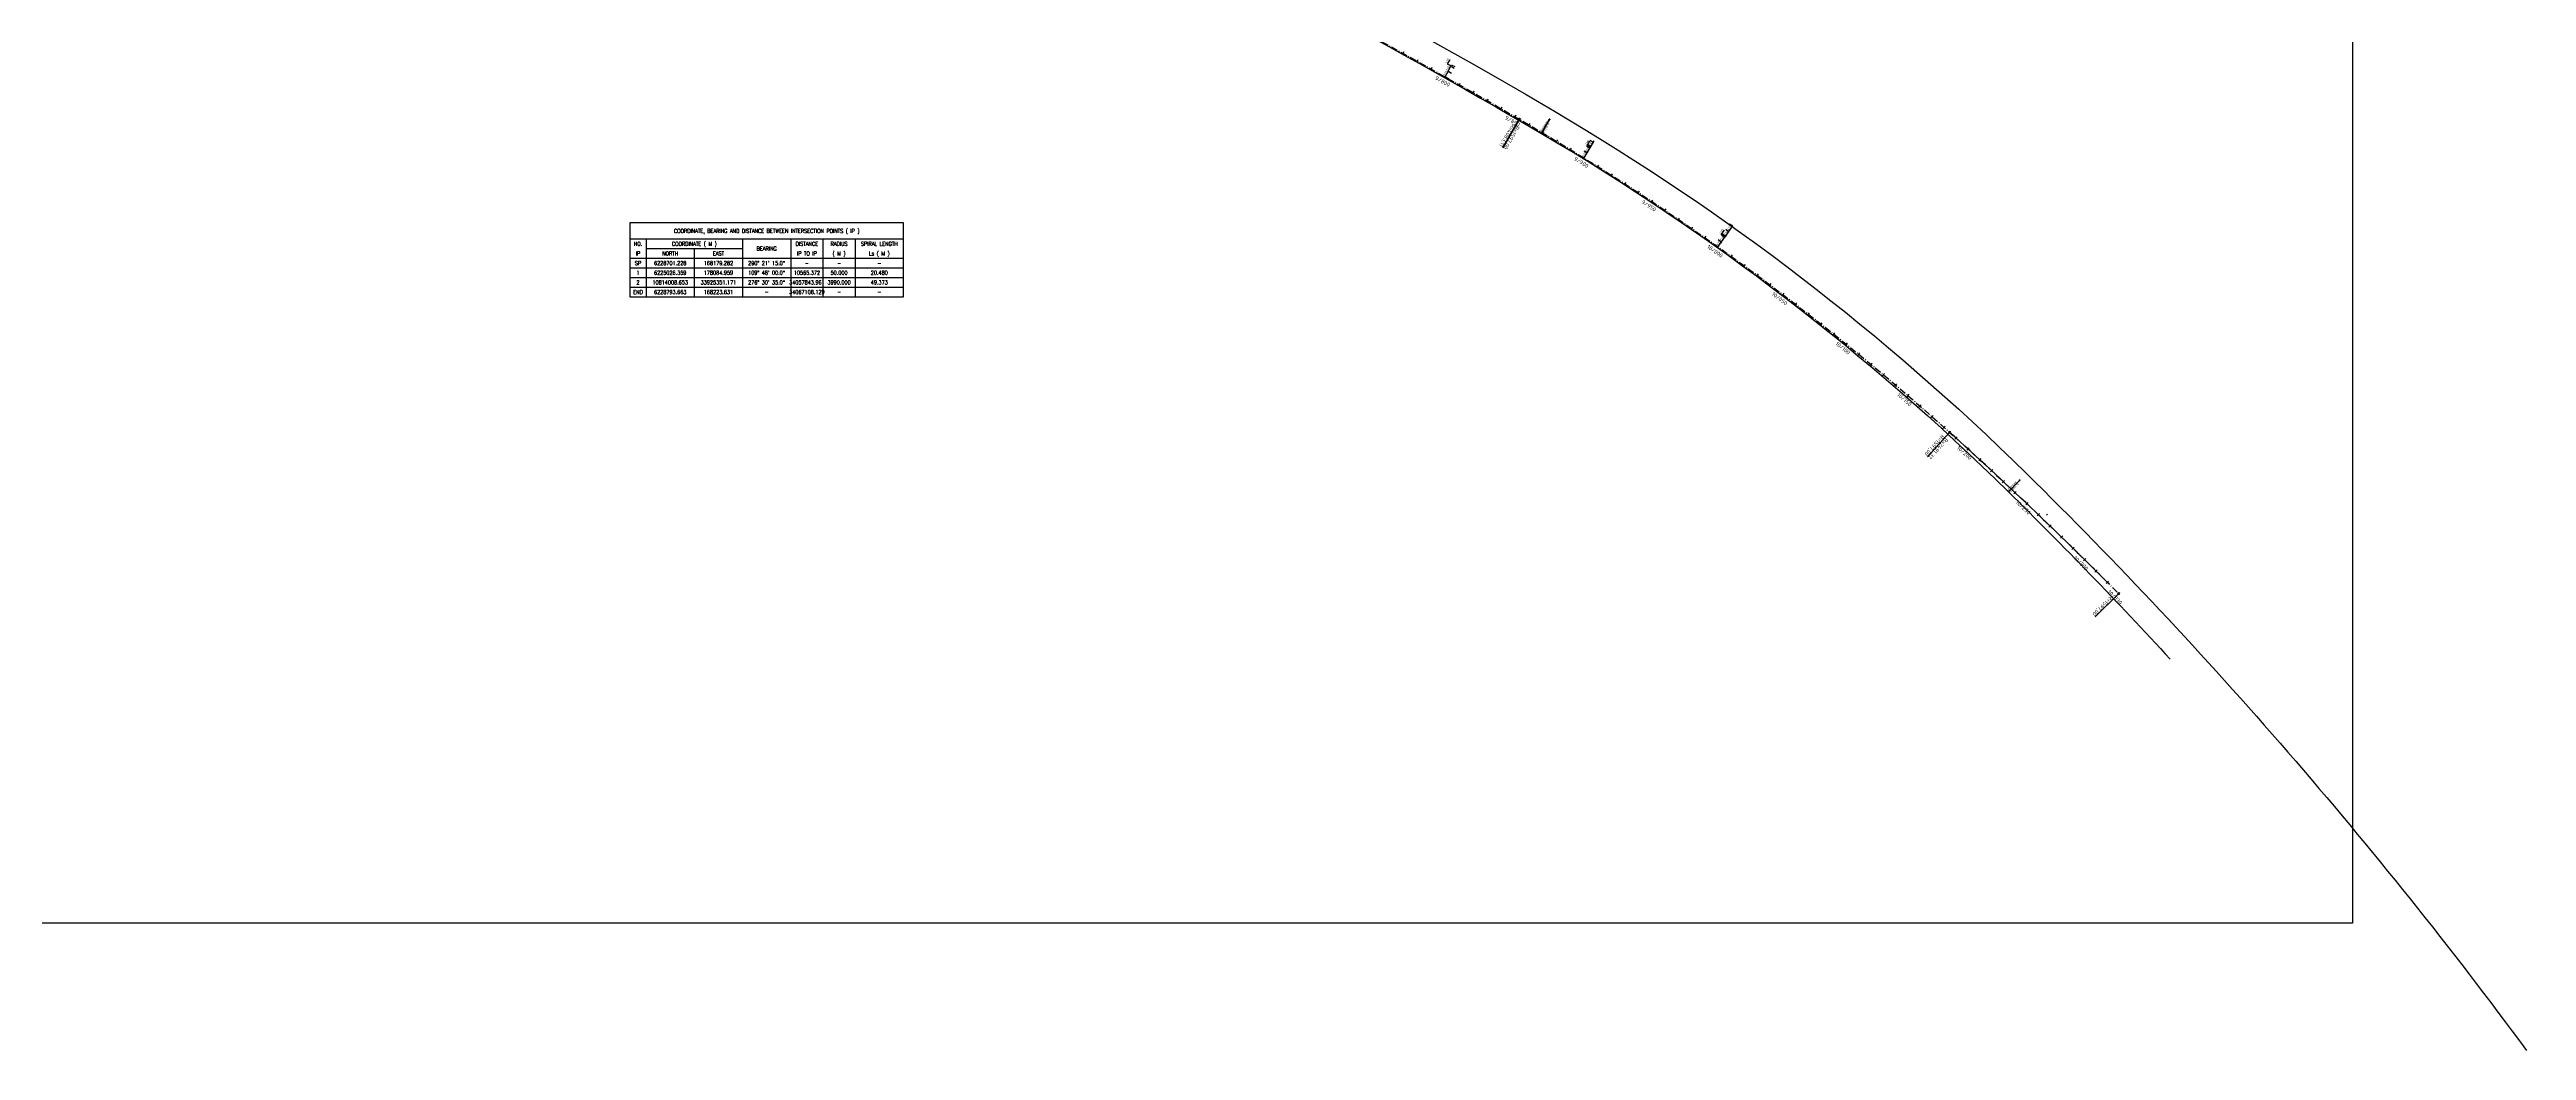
# Model space of a CAD drawing. Header units: metres. Extents: x 162815 to 178081, y 6220705 to 6240819.
# Drawn here: x 167926 to 169466, y 6227923 to 6228545 of the extents above; entities that cross this region are included whole.
import ezdxf
from ezdxf.enums import TextEntityAlignment as Align

# ---------------------------------------------------------------- set-up
doc = ezdxf.new("R2010")
doc.units = ezdxf.units.M
doc.linetypes.add('BH90-VAGMITT', pattern=[6.7, 4.2, -1, 0.5, -1])
doc.layers.get('Defpoints').update_dxf_attribs({"color": 5})
for name, color, linetype in [('00_tvångpunkter', 2, 'Continuous'), ('M-31-Centrumlinje', 4, 'BH90-VAGMITT'), ('M-32-Sektionering_markering', 3, 'Continuous'), ('M-32-Sektionering_text', 1, 'Continuous'), ('M-32-TP_text', 1, 'Continuous')]:
    doc.layers.add(name, color=color, linetype=linetype)
doc.layers.add('M-32-TP_markering', color=3, linetype='Continuous', lineweight=35)
doc.styles.add('Iso', font='iso.shx')
doc.styles.add('ISO35', font='iso3098.shx')
doc.styles.add('ISO50', font='iso3098.shx', dxfattribs={"height": 5})
doc.styles.add('ROM25', font='ROMANS', dxfattribs={"height": 2.5})
doc.dimstyles.new('BH90$0', dxfattribs={"dimtxt": 2.5, "dimasz": 2, "dimexe": 1, "dimexo": 5, "dimgap": 1, "dimtad": 1, "dimzin": 0, "dimdsep": 46, "dimtxsty": 'Iso', "dimblk1": 'ARCHTICK', "dimblk2": 'ARCHTICK', "dimsah": 1, "dimcen": 1.5, "dimadec": 0, "dimazin": 0, "dimtfac": 1, "dimtix": 1, "dimtmove": 0, "dimatfit": 3, "dimfxl": 1, "dimtolj": 1, "dimtzin": 0, "dimarcsym": 0})
picture_1 = doc.add_image_def('image1.png', size_in_pixel=(2309, 1928))

# ---------------------------------------------------------------- blocks, each defined once
blk = doc.blocks.new('_ARCHTICK')
at = {"color": 0, "linetype": 'ByBlock', "const_width": 0.15}
blk.add_lwpolyline([(-0.5, -0.5), (0.5, 0.5)], dxfattribs=at)
blk = doc.blocks.new('*D98')
at = {"layer": 'Defpoints', "color": 0, "lineweight": -2, "transparency": 16777216}
for p, q in [((168793.8, 6228528.5), (168795.6, 6228531.8)), ((168797.8, 6228530.6), (168796, 6228531.5)), ((168796, 6228527.3), (168794.2, 6228528.2))]:
    blk.add_line(p, q, dxfattribs=at)
at = {"layer": 'Defpoints', "color": 0, "transparency": 16777216}
for p in [(168795.6, 6228531.8), (168795.6, 6228531.8), (168793.8, 6228528.5)]:
    blk.add_point(p, dxfattribs=at)
at = {"layer": 'Defpoints', "color": 0, "lineweight": -2, "transparency": 16777216}
for p, rotation in [((168793.8, 6228528.5), 241.9185236257568), ((168795.6, 6228531.8), 61.91852362575677)]:
    blk.add_blockref('_ARCHTICK', p, dxfattribs=dict(at, rotation=rotation))
at = {"layer": 'Defpoints', "color": 0, "transparency": 16777216, "insert": (168793.7, 6228530.6), "char_height": 1.25, "attachment_point": 5, "rotation": 61.9185, "style": 'Iso'}
blk.add_mtext('\\A1;3.75', dxfattribs=at)
blk = doc.blocks.new('*D99')
at = {"layer": 'Defpoints', "color": 0, "lineweight": -2, "transparency": 16777216}
for p, q in [((168795.6, 6228531.8), (168797.2, 6228534.9)), ((168797.8, 6228530.6), (168796, 6228531.5)), ((168799.4, 6228533.7), (168797.7, 6228534.6))]:
    blk.add_line(p, q, dxfattribs=at)
at = {"layer": 'Defpoints', "color": 0, "transparency": 16777216}
for p in [(168795.6, 6228531.8), (168797.2, 6228534.9), (168797.2, 6228534.9)]:
    blk.add_point(p, dxfattribs=at)
at = {"layer": 'Defpoints', "color": 0, "lineweight": -2, "transparency": 16777216}
for p, rotation in [((168795.6, 6228531.8), 241.9185236257568), ((168797.2, 6228534.9), 61.91852362575678)]:
    blk.add_blockref('_ARCHTICK', p, dxfattribs=dict(at, rotation=rotation))
at = {"layer": 'Defpoints', "color": 0, "transparency": 16777216, "insert": (168795.4, 6228533.8), "char_height": 1.25, "attachment_point": 5, "rotation": 61.9185, "style": 'Iso'}
blk.add_mtext('\\A1;3.50', dxfattribs=at)
blk = doc.blocks.new('*D100')
at = {"layer": 'Defpoints', "color": 0, "lineweight": -2, "transparency": 16777216}
for p, q in [((168795.3, 6228536.3), (168796.9, 6228539.3)), ((168797.4, 6228535.3), (168795.3, 6228536.3)), ((168797.2, 6228534.9), (168797.7, 6228535.7)), ((168799.4, 6228533.7), (168797.7, 6228534.6)), ((168799.9, 6228534.6), (168798.1, 6228535.5))]:
    blk.add_line(p, q, dxfattribs=at)
at = {"layer": 'Defpoints', "color": 0, "transparency": 16777216}
for p in [(168797.2, 6228534.9), (168797.7, 6228535.7), (168797.7, 6228535.7)]:
    blk.add_point(p, dxfattribs=at)
at = {"layer": 'Defpoints', "color": 0, "lineweight": -2, "transparency": 16777216}
for p, rotation in [((168797.2, 6228534.9), 241.9185236257568), ((168797.7, 6228535.7), 61.91852362575678)]:
    blk.add_blockref('_ARCHTICK', p, dxfattribs=dict(at, rotation=rotation))
at = {"layer": 'Defpoints', "color": 0, "transparency": 16777216, "insert": (168795.1, 6228538.4), "char_height": 1.25, "attachment_point": 5, "rotation": 61.9185, "style": 'Iso'}
blk.add_mtext('\\A1;1.00', dxfattribs=at)
blk = doc.blocks.new('*D101')
at = {"layer": 'Defpoints', "color": 0, "lineweight": -2, "transparency": 16777216}
for p, q in [((168878, 6228479.3), (168879.7, 6228478.2)), ((168879.9, 6228482.5), (168881.6, 6228481.5)), ((168880.1, 6228478), (168882, 6228481.2))]:
    blk.add_line(p, q, dxfattribs=at)
at = {"layer": 'Defpoints', "color": 0, "transparency": 16777216}
for p in [(168880.1, 6228478), (168882, 6228481.2), (168882, 6228481.2)]:
    blk.add_point(p, dxfattribs=at)
at = {"layer": 'Defpoints', "color": 0, "lineweight": -2, "transparency": 16777216}
for p, rotation in [((168880.1, 6228478), 239.3123970708972), ((168882, 6228481.2), 59.3123970708972)]:
    blk.add_blockref('_ARCHTICK', p, dxfattribs=dict(at, rotation=rotation))
at = {"layer": 'Defpoints', "color": 0, "transparency": 16777216, "insert": (168880.1, 6228480.2), "char_height": 1.25, "attachment_point": 5, "rotation": 59.3124, "style": 'Iso'}
blk.add_mtext('\\A1;3.75', dxfattribs=at)
blk = doc.blocks.new('*D102')
at = {"layer": 'Defpoints', "color": 0, "lineweight": -2, "transparency": 16777216}
for p, q in [((168881.7, 6228485.5), (168883.4, 6228484.5)), ((168882, 6228481.2), (168883.8, 6228484.2)), ((168879.9, 6228482.5), (168881.6, 6228481.5))]:
    blk.add_line(p, q, dxfattribs=at)
at = {"layer": 'Defpoints', "color": 0, "transparency": 16777216}
for p in [(168883.8, 6228484.2), (168883.8, 6228484.2), (168882, 6228481.2)]:
    blk.add_point(p, dxfattribs=at)
at = {"layer": 'Defpoints', "color": 0, "lineweight": -2, "transparency": 16777216}
for p, rotation in [((168883.8, 6228484.2), 59.31239707089718), ((168882, 6228481.2), 239.3123970708972)]:
    blk.add_blockref('_ARCHTICK', p, dxfattribs=dict(at, rotation=rotation))
at = {"layer": 'Defpoints', "color": 0, "transparency": 16777216, "insert": (168882, 6228483.3), "char_height": 1.25, "attachment_point": 5, "rotation": 59.3124, "style": 'Iso'}
blk.add_mtext('\\A1;3.50', dxfattribs=at)
blk = doc.blocks.new('*D103')
at = {"layer": 'Defpoints', "color": 0, "lineweight": -2, "transparency": 16777216}
for p, q in [((168881.7, 6228485.5), (168883.4, 6228484.5)), ((168882.1, 6228485.7), (168883.8, 6228488.6)), ((168884.1, 6228484.6), (168882.1, 6228485.7)), ((168882.2, 6228486.4), (168883.9, 6228485.3)), ((168883.8, 6228484.2), (168884.3, 6228485.1))]:
    blk.add_line(p, q, dxfattribs=at)
at = {"layer": 'Defpoints', "color": 0, "transparency": 16777216}
for p in [(168883.8, 6228484.2), (168884.3, 6228485.1), (168884.3, 6228485.1)]:
    blk.add_point(p, dxfattribs=at)
at = {"layer": 'Defpoints', "color": 0, "lineweight": -2, "transparency": 16777216}
for p, rotation in [((168883.8, 6228484.2), 239.3123970708972), ((168884.3, 6228485.1), 59.31239707089718)]:
    blk.add_blockref('_ARCHTICK', p, dxfattribs=dict(at, rotation=rotation))
at = {"layer": 'Defpoints', "color": 0, "transparency": 16777216, "insert": (168882, 6228487.7), "char_height": 1.25, "attachment_point": 5, "rotation": 59.3124, "style": 'Iso'}
blk.add_mtext('\\A1;1.00', dxfattribs=at)
blk = doc.blocks.new('*D104')
at = {"layer": 'Defpoints', "color": 0, "lineweight": -2, "transparency": 16777216}
for p, q in [((168882.2, 6228486.4), (168883.9, 6228485.3)), ((168883.8, 6228489), (168885.5, 6228488)), ((168884.3, 6228485.1), (168883.8, 6228484.2)), ((168884.3, 6228485.1), (168885.9, 6228487.7)), ((168885.9, 6228487.7), (168886.4, 6228488.6))]:
    blk.add_line(p, q, dxfattribs=at)
at = {"layer": 'Defpoints', "color": 0, "transparency": 16777216}
for p in [(168884.3, 6228485.1), (168885.9, 6228487.7), (168885.9, 6228487.7)]:
    blk.add_point(p, dxfattribs=at)
at = {"layer": 'Defpoints', "color": 0, "lineweight": -2, "transparency": 16777216}
for p, rotation in [((168884.3, 6228485.1), 59.3123970708972), ((168885.9, 6228487.7), 239.3123970708972)]:
    blk.add_blockref('_ARCHTICK', p, dxfattribs=dict(at, rotation=rotation))
at = {"layer": 'Defpoints', "color": 0, "transparency": 16777216, "insert": (168884.1, 6228487), "char_height": 1.25, "attachment_point": 5, "rotation": 59.3124, "style": 'Iso'}
blk.add_mtext('\\A1;3.09', dxfattribs=at)
blk = doc.blocks.new('*D105')
at = {"layer": 'Defpoints', "color": 0, "lineweight": -2, "transparency": 16777216}
for p, q in [((168961.4, 6228424.1), (168963, 6228422.9)), ((168963.4, 6228422.7), (168965.6, 6228425.7)), ((168963.5, 6228427.2), (168965.2, 6228426))]:
    blk.add_line(p, q, dxfattribs=at)
at = {"layer": 'Defpoints', "color": 0, "transparency": 16777216}
for p in [(168963.4, 6228422.7), (168965.6, 6228425.7), (168965.6, 6228425.7)]:
    blk.add_point(p, dxfattribs=at)
at = {"layer": 'Defpoints', "color": 0, "lineweight": -2, "transparency": 16777216}
for p, rotation in [((168963.4, 6228422.7), 234.6076597938311), ((168965.6, 6228425.7), 54.60765979383107)]:
    blk.add_blockref('_ARCHTICK', p, dxfattribs=dict(at, rotation=rotation))
at = {"layer": 'Defpoints', "color": 0, "transparency": 16777216, "insert": (168963.6, 6228424.8), "char_height": 1.25, "attachment_point": 5, "rotation": 54.6077, "style": 'Iso'}
blk.add_mtext('\\A1;3.75', dxfattribs=at)
blk = doc.blocks.new('*D106')
at = {"layer": 'Defpoints', "color": 0, "lineweight": -2, "transparency": 16777216}
for p, q in [((168963.5, 6228427.2), (168965.2, 6228426)), ((168965.6, 6228425.7), (168965, 6228424.9)), ((168965.6, 6228430), (168967.2, 6228428.9)), ((168965.6, 6228425.7), (168967.6, 6228428.6)), ((168967.6, 6228428.6), (168968.2, 6228429.4))]:
    blk.add_line(p, q, dxfattribs=at)
at = {"layer": 'Defpoints', "color": 0, "transparency": 16777216}
for p in [(168965.6, 6228425.7), (168967.6, 6228428.6), (168967.6, 6228428.6)]:
    blk.add_point(p, dxfattribs=at)
at = {"layer": 'Defpoints', "color": 0, "lineweight": -2, "transparency": 16777216}
for p, rotation in [((168965.6, 6228425.7), 54.60765979383104), ((168967.6, 6228428.6), 234.6076597938311)]:
    blk.add_blockref('_ARCHTICK', p, dxfattribs=dict(at, rotation=rotation))
at = {"layer": 'Defpoints', "color": 0, "transparency": 16777216, "insert": (168965.7, 6228427.8), "char_height": 1.25, "attachment_point": 5, "rotation": 54.6077, "style": 'Iso'}
blk.add_mtext('\\A1;3.50', dxfattribs=at)
blk = doc.blocks.new('*D107')
at = {"layer": 'Defpoints', "color": 0, "lineweight": -2, "transparency": 16777216}
for p, q in [((168965.4, 6228430.3), (168967.4, 6228433)), ((168967.9, 6228429), (168965.4, 6228430.3)), ((168965.6, 6228430), (168967.2, 6228428.9)), ((168966.1, 6228430.8), (168967.8, 6228429.7)), ((168967.6, 6228428.6), (168968.2, 6228429.4))]:
    blk.add_line(p, q, dxfattribs=at)
at = {"layer": 'Defpoints', "color": 0, "transparency": 16777216}
for p in [(168967.6, 6228428.6), (168968.2, 6228429.4), (168968.2, 6228429.4)]:
    blk.add_point(p, dxfattribs=at)
at = {"layer": 'Defpoints', "color": 0, "lineweight": -2, "transparency": 16777216}
for p, rotation in [((168967.6, 6228428.6), 234.6076597938311), ((168968.2, 6228429.4), 54.60765979383108)]:
    blk.add_blockref('_ARCHTICK', p, dxfattribs=dict(at, rotation=rotation))
at = {"layer": 'Defpoints', "color": 0, "transparency": 16777216, "insert": (168965.5, 6228432.3), "char_height": 1.25, "attachment_point": 5, "rotation": 54.6077, "style": 'Iso'}
blk.add_mtext('\\A1;1.00', dxfattribs=at)
blk = doc.blocks.new('*D108')
at = {"layer": 'Defpoints', "color": 0, "lineweight": -2, "transparency": 16777216}
for p, q in [((168966.1, 6228430.8), (168967.8, 6228429.7)), ((168968.2, 6228429.4), (168967.6, 6228428.6)), ((168968.2, 6228433.7), (168969.8, 6228432.5)), ((168968.2, 6228429.4), (168970.2, 6228432.2)), ((168970.2, 6228432.2), (168970.8, 6228433))]:
    blk.add_line(p, q, dxfattribs=at)
at = {"layer": 'Defpoints', "color": 0, "transparency": 16777216}
for p in [(168968.2, 6228429.4), (168970.2, 6228432.2), (168970.2, 6228432.2)]:
    blk.add_point(p, dxfattribs=at)
at = {"layer": 'Defpoints', "color": 0, "lineweight": -2, "transparency": 16777216}
for p, rotation in [((168968.2, 6228429.4), 54.60765979383104), ((168970.2, 6228432.2), 234.6076597938311)]:
    blk.add_blockref('_ARCHTICK', p, dxfattribs=dict(at, rotation=rotation))
at = {"layer": 'Defpoints', "color": 0, "transparency": 16777216, "insert": (168968.3, 6228431.5), "char_height": 1.25, "attachment_point": 5, "rotation": 54.6077, "style": 'Iso'}
blk.add_mtext('\\A1;3.50', dxfattribs=at)
blk = doc.blocks.new('*D109')
at = {"layer": 'Defpoints', "color": 0, "lineweight": -2, "transparency": 16777216}
for p, q in [((168970.6, 6228437.1), (168972.3, 6228436)), ((168968.2, 6228433.7), (168969.8, 6228432.5)), ((168970.2, 6228432.2), (168972.7, 6228435.7))]:
    blk.add_line(p, q, dxfattribs=at)
at = {"layer": 'Defpoints', "color": 0, "transparency": 16777216}
for p in [(168970.2, 6228432.2), (168972.7, 6228435.7), (168972.7, 6228435.7)]:
    blk.add_point(p, dxfattribs=at)
at = {"layer": 'Defpoints', "color": 0, "lineweight": -2, "transparency": 16777216}
for p, rotation in [((168970.2, 6228432.2), 234.6076597938311), ((168972.7, 6228435.7), 54.60765979383108)]:
    blk.add_blockref('_ARCHTICK', p, dxfattribs=dict(at, rotation=rotation))
at = {"layer": 'Defpoints', "color": 0, "transparency": 16777216, "insert": (168970.5, 6228434.6), "char_height": 1.25, "attachment_point": 5, "rotation": 54.6077, "style": 'Iso'}
blk.add_mtext('\\A1;4.25', dxfattribs=at)

msp = doc.modelspace()

# ---------------------------------------------------------------- linework, layer by layer
at = {"layer": 'Defpoints'}
msp.add_line((168880.115, 6228477.98), (168885.905, 6228487.735), dxfattribs=at)
at = {"layer": 'Defpoints', "color": 7, "linetype": 'Continuous'}
for p, q in [((168286.975, 6228427.564), (168456.975, 6228427.564)), ((168296.975, 6228427.564), (168296.975, 6228391.564)), ((168296.975, 6228421.564), (168356.975, 6228421.564)), ((168326.975, 6228421.564), (168326.975, 6228391.564)), ((168356.975, 6228427.564), (168356.975, 6228391.564)), ((168386.975, 6228427.564), (168386.975, 6228391.564)), ((168406.975, 6228427.564), (168406.975, 6228391.564)), ((168426.975, 6228427.564), (168426.975, 6228391.564)), ((168286.975, 6228415.564), (168456.975, 6228415.564)), ((168286.975, 6228409.564), (168456.975, 6228409.564)), ((168286.975, 6228403.564), (168456.975, 6228403.564)), ((168286.975, 6228397.564), (168456.975, 6228397.564))]:
    msp.add_line(p, q, dxfattribs=at)
msp.add_lwpolyline([(168286.975, 6228391.564), (168456.975, 6228391.564), (168456.975, 6228437.564), (168286.975, 6228437.564), (168286.975, 6228391.564)], dxfattribs=at)
at = {"layer": 'Defpoints'}
msp.add_arc((167439.846, 6226456.335), 2491.32, 44.823365, 47.983221, dxfattribs=at)
at = {"layer": 'M-31-Centrumlinje', "color": 9, "linetype": 'ByBlock', "flags": 128}
msp.add_lwpolyline([(167651.792, 6228975.184, -0.08149777), (168861.698, 6228507.076, -0.06165825), (169155.153, 6228281.686, -0.0395626), (169466.039, 6227922.612, -0.0395626)], format="xyb", dxfattribs=at)
at = {"layer": 'M-31-Centrumlinje', "flags": 128}
msp.add_lwpolyline([(168218.883, 6228795.626, -0.04213232), (168839.914, 6228502.1, -0.05194487), (169107.406, 6228307.258, -0.01458744), (169212.501, 6228206.869)], format="xyb", dxfattribs=at)
msp.add_lwpolyline([(168218.883, 6228795.626, -0.04213232), (168839.914, 6228502.1, -0.05194487), (169107.406, 6228307.258, -0.01458744), (169212.501, 6228206.869)], format="xyb", dxfattribs=at)
at = {"layer": 'M-31-Centrumlinje', "color": 3, "linetype": 'Continuous'}
msp.add_lwpolyline([(168224.247, 6228792.908, -0.04375667), (168853.584, 6228493.285, -0.06165825), (169143.922, 6228270.29, -0.01211057), (169244.577, 6228166.166, -0.0395626)], format="xyb", dxfattribs=at)
at = {"layer": 'M-32-Sektionering_markering'}
for p, q in [((168768.087, 6228543.953), (168767.119, 6228542.203)), ((168768.087, 6228543.953), (168767.119, 6228542.203)), ((168776.833, 6228539.099), (168775.861, 6228537.352)), ((168776.833, 6228539.099), (168775.861, 6228537.352)), ((168785.567, 6228534.225), (168784.59, 6228532.479)), ((168785.567, 6228534.225), (168784.59, 6228532.479)), ((168794.29, 6228529.329), (168793.308, 6228527.586)), ((168794.29, 6228529.329), (168793.308, 6228527.586)), ((168803, 6228524.411), (168802.014, 6228522.671)), ((168803, 6228524.411), (168802.014, 6228522.671)), ((168811.698, 6228519.472), (168810.708, 6228517.734)), ((168811.698, 6228519.472), (168810.708, 6228517.734)), ((168820.384, 6228514.512), (168819.39, 6228512.777)), ((168820.384, 6228514.512), (168819.39, 6228512.777)), ((168829.058, 6228509.531), (168828.06, 6228507.798)), ((168829.058, 6228509.531), (168828.06, 6228507.798)), ((168837.719, 6228504.528), (168836.717, 6228502.798)), ((168837.719, 6228504.528), (168836.717, 6228502.798)), ((168846.366, 6228499.496), (168845.355, 6228497.77)), ((168846.366, 6228499.496), (168845.355, 6228497.77)), ((168854.984, 6228494.41), (168853.962, 6228492.69)), ((168854.984, 6228494.41), (168853.962, 6228492.69)), ((168863.569, 6228489.27), (168862.536, 6228487.557)), ((168863.569, 6228489.27), (168862.536, 6228487.557)), ((168872.122, 6228484.076), (168871.079, 6228482.37)), ((168872.122, 6228484.076), (168871.079, 6228482.37)), ((168880.642, 6228478.83), (168879.588, 6228477.13)), ((168880.642, 6228478.83), (168879.588, 6228477.13)), ((168889.13, 6228473.529), (168888.065, 6228471.836)), ((168889.13, 6228473.529), (168888.065, 6228471.836)), ((168897.583, 6228468.176), (168896.508, 6228466.49)), ((168897.583, 6228468.176), (168896.508, 6228466.49)), ((168906.004, 6228462.77), (168904.918, 6228461.091)), ((168906.004, 6228462.77), (168904.918, 6228461.091)), ((168914.39, 6228457.312), (168913.294, 6228455.639)), ((168914.39, 6228457.312), (168913.294, 6228455.639)), ((168922.742, 6228451.801), (168921.635, 6228450.135)), ((168922.742, 6228451.801), (168921.635, 6228450.135)), ((168931.059, 6228446.237), (168929.942, 6228444.578)), ((168931.059, 6228446.237), (168929.942, 6228444.578)), ((168939.341, 6228440.622), (168938.214, 6228438.97)), ((168939.341, 6228440.622), (168938.214, 6228438.97)), ((168947.588, 6228434.955), (168946.45, 6228433.31)), ((168947.588, 6228434.955), (168946.45, 6228433.31)), ((168955.799, 6228429.237), (168954.651, 6228427.599)), ((168955.799, 6228429.237), (168954.651, 6228427.599)), ((168963.974, 6228423.467), (168962.816, 6228421.837)), ((168963.974, 6228423.467), (168962.816, 6228421.837)), ((168972.113, 6228417.646), (168970.945, 6228416.023)), ((168972.113, 6228417.646), (168970.945, 6228416.023)), ((168980.216, 6228411.774), (168979.037, 6228410.159)), ((168980.216, 6228411.774), (168979.037, 6228410.159)), ((168988.281, 6228405.852), (168987.092, 6228404.244)), ((168988.281, 6228405.852), (168987.092, 6228404.244)), ((168996.309, 6228399.879), (168995.111, 6228398.279)), ((168996.309, 6228399.879), (168995.111, 6228398.279)), ((169004.3, 6228393.857), (169003.091, 6228392.263)), ((169004.3, 6228393.857), (169003.091, 6228392.263)), ((169012.253, 6228387.784), (169011.034, 6228386.198)), ((169012.253, 6228387.784), (169011.034, 6228386.198)), ((169020.167, 6228381.661), (169018.939, 6228380.083)), ((169020.167, 6228381.661), (169018.939, 6228380.083)), ((169028.043, 6228375.489), (169026.805, 6228373.919)), ((169028.043, 6228375.489), (169026.805, 6228373.919)), ((169035.881, 6228369.268), (169034.632, 6228367.706)), ((169035.881, 6228369.268), (169034.632, 6228367.706)), ((169043.679, 6228362.998), (169042.421, 6228361.444)), ((169043.679, 6228362.998), (169042.421, 6228361.444)), ((169051.438, 6228356.68), (169050.17, 6228355.133)), ((169051.438, 6228356.68), (169050.17, 6228355.133)), ((169059.157, 6228350.312), (169057.879, 6228348.773)), ((169059.157, 6228350.312), (169057.879, 6228348.773)), ((169066.836, 6228343.897), (169065.549, 6228342.366)), ((169066.836, 6228343.897), (169065.549, 6228342.366)), ((169074.474, 6228337.434), (169073.178, 6228335.911)), ((169074.474, 6228337.434), (169073.178, 6228335.911)), ((169082.072, 6228330.922), (169080.766, 6228329.408)), ((169082.072, 6228330.922), (169080.766, 6228329.408)), ((169089.63, 6228324.364), (169088.314, 6228322.858)), ((169089.63, 6228324.364), (169088.314, 6228322.858)), ((169097.146, 6228317.758), (169095.821, 6228316.26)), ((169097.146, 6228317.758), (169095.821, 6228316.26)), ((169104.62, 6228311.106), (169103.286, 6228309.616)), ((169104.62, 6228311.106), (169103.286, 6228309.616)), ((169112.054, 6228304.409), (169110.712, 6228302.926)), ((169112.054, 6228304.409), (169110.712, 6228302.926)), ((169119.458, 6228297.682), (169118.111, 6228296.205)), ((169119.458, 6228297.682), (169118.111, 6228296.205)), ((169126.836, 6228290.926), (169125.482, 6228289.454)), ((169126.836, 6228290.926), (169125.482, 6228289.454)), ((169134.186, 6228284.14), (169132.827, 6228282.673)), ((169134.186, 6228284.14), (169132.827, 6228282.673)), ((169141.509, 6228277.324), (169140.144, 6228275.863)), ((169141.509, 6228277.324), (169140.144, 6228275.863)), ((169148.805, 6228270.479), (169147.434, 6228269.023)), ((169148.805, 6228270.479), (169147.434, 6228269.023)), ((169156.073, 6228263.605), (169154.696, 6228262.154)), ((169156.073, 6228263.605), (169154.696, 6228262.154)), ((169163.313, 6228256.701), (169161.93, 6228255.256)), ((169163.313, 6228256.701), (169161.93, 6228255.256)), ((169168.36, 6228256.366), (169167.667, 6228255.644)), ((169170.526, 6228249.769), (169169.137, 6228248.33)), ((169170.526, 6228249.769), (169169.137, 6228248.33)), ((169177.711, 6228242.808), (169176.316, 6228241.374)), ((169177.711, 6228242.808), (169176.316, 6228241.374)), ((169184.868, 6228235.818), (169183.467, 6228234.39)), ((169184.868, 6228235.818), (169183.467, 6228234.39)), ((169191.996, 6228228.799), (169190.59, 6228227.376)), ((169191.996, 6228228.799), (169190.59, 6228227.376)), ((169199.097, 6228221.752), (169197.685, 6228220.335)), ((169199.097, 6228221.752), (169197.685, 6228220.335)), ((169206.169, 6228214.676), (169204.751, 6228213.265)), ((169206.169, 6228214.676), (169204.751, 6228213.265)), ((169213.212, 6228207.572), (169211.789, 6228206.166)), ((169213.212, 6228207.572), (169211.789, 6228206.166))]:
    msp.add_line(p, q, dxfattribs=at)
at = {"layer": 'M-32-Sektionering_text'}
for p, q in [((168794.29, 6228529.329), (168793.308, 6228527.586)), ((168794.29, 6228529.329), (168793.308, 6228527.586)), ((168837.719, 6228504.528), (168836.717, 6228502.798)), ((168837.719, 6228504.528), (168836.717, 6228502.798)), ((168880.642, 6228478.83), (168879.588, 6228477.13)), ((168880.642, 6228478.83), (168879.588, 6228477.13)), ((168922.742, 6228451.801), (168921.635, 6228450.135)), ((168922.742, 6228451.801), (168921.635, 6228450.135)), ((168963.974, 6228423.467), (168962.816, 6228421.837)), ((168963.974, 6228423.467), (168962.816, 6228421.837)), ((169004.3, 6228393.857), (169003.091, 6228392.263)), ((169004.3, 6228393.857), (169003.091, 6228392.263)), ((169043.679, 6228362.998), (169042.421, 6228361.444)), ((169043.679, 6228362.998), (169042.421, 6228361.444)), ((169082.072, 6228330.922), (169080.766, 6228329.408)), ((169082.072, 6228330.922), (169080.766, 6228329.408)), ((169119.458, 6228297.682), (169118.111, 6228296.205)), ((169119.458, 6228297.682), (169118.111, 6228296.205)), ((169156.073, 6228263.605), (169154.696, 6228262.154)), ((169156.073, 6228263.605), (169154.696, 6228262.154)), ((169191.996, 6228228.799), (169190.59, 6228227.376)), ((169191.996, 6228228.799), (169190.59, 6228227.376)), ((169213.212, 6228207.572), (169211.789, 6228206.166)), ((169213.212, 6228207.572), (169211.789, 6228206.166))]:
    msp.add_line(p, q, dxfattribs=at)
at = {"layer": 'M-32-TP_markering'}
for p, q in [((168839.663, 6228501.668), (168829.626, 6228484.369)), ((168839.663, 6228501.668), (168829.626, 6228484.369)), ((168858.528, 6228501.689), (168853.458, 6228493.07)), ((169107.072, 6228306.887), (169093.685, 6228292.028)), ((169107.072, 6228306.887), (169093.685, 6228292.028)), ((169150.766, 6228277.234), (169143.747, 6228270.112)), ((169212.145, 6228206.518), (169197.914, 6228192.465)), ((169212.145, 6228206.518), (169197.914, 6228192.465))]:
    msp.add_line(p, q, dxfattribs=at)
for centre, radius in [((168839.914, 6228502.1), 0.5), ((168839.914, 6228502.1), 0.5), ((168858.655, 6228501.904), 0.25), ((169107.406, 6228307.258), 0.5), ((169107.406, 6228307.258), 0.5), ((169150.941, 6228277.412), 0.25), ((169212.501, 6228206.869), 0.5), ((169212.501, 6228206.869), 0.5)]:
    msp.add_circle(centre, radius, dxfattribs=at)

# ---------------------------------------------------------------- texts
at = {"layer": 'Defpoints', "color": 2, "linetype": 'Continuous', "style": 'ROM25', "width": 0.85}
for s, p in [('NO.', (168291.975, 6228424.564)), ('COORDINATE ( M )', (168326.975, 6228424.564)), ('COORDINATE, BEARING AND DISTANCE BETWEEN INTERSECTION POINTS ( IP )', (168371.975, 6228432.564)), ('BEARING', (168371.975, 6228421.564)), ('DISTANCE', (168396.975, 6228424.564)), ('RADIUS', (168416.975, 6228424.564)), ('SPIRAL LENGTH', (168441.975, 6228424.564)), ('SP', (168291.975, 6228412.564)), ('IP', (168291.975, 6228418.564)), ('1', (168291.975, 6228406.564)), ('6228701.228', (168311.975, 6228412.564)), ('6225026.359', (168311.975, 6228406.564)), ('NORTH', (168311.975, 6228418.564)), ('168179.282', (168341.975, 6228412.564)), ('178084.959', (168341.975, 6228406.564)), ('EAST', (168341.975, 6228418.564)), ('290%%d 21\' 15.0"', (168371.975, 6228412.564)), ('109%%d 48\' 00.0"', (168371.975, 6228406.564)), ('10565.372', (168396.975, 6228406.564)), ('IP TO IP', (168396.975, 6228418.564)), ('-', (168396.975, 6228412.564)), ('50.000', (168416.975, 6228406.564)), ('( M )', (168416.975, 6228418.564)), ('-', (168416.975, 6228412.564)), ('Ls ( M )', (168441.975, 6228418.564)), ('20.480', (168441.975, 6228406.564)), ('-', (168441.975, 6228412.564)), ('END', (168291.975, 6228394.564)), ('2', (168291.975, 6228400.564)), ('10814008.653', (168311.975, 6228400.564)), ('6228793.663', (168311.975, 6228394.564)), ('33925351.171', (168341.975, 6228400.564)), ('168223.631', (168341.975, 6228394.564)), ('276%%d 30\' 35.0"', (168371.975, 6228400.564)), ('-', (168371.975, 6228394.564)), ('34057843.961', (168396.975, 6228400.564)), ('34067108.129', (168396.975, 6228394.564)), ('3990.000', (168416.975, 6228400.564)), ('-', (168416.975, 6228394.564)), ('49.373', (168441.975, 6228400.564)), ('-', (168441.975, 6228394.564))]:
    msp.add_text(s, height=2.5, dxfattribs=at).set_placement(p, align=Align.MIDDLE_CENTER)
at = {"layer": 'M-32-Sektionering_text', "style": 'ISO50'}
for s, rotation, p in [('9/800', 330.62277, (168792.818, 6228526.714)), ('9/800', 330.622769, (168792.818, 6228526.714)), ('9/850', 329.92115, (168836.216, 6228501.932)), ('9/850', 329.92115, (168836.216, 6228501.932)), ('9/900', 328.195373, (168879.061, 6228476.28)), ('9/900', 328.195373, (168879.061, 6228476.28)), ('9/950', 326.401516, (168921.082, 6228449.302)), ('9/950', 326.401516, (168921.082, 6228449.302)), ('10/000', 324.60766, (168962.237, 6228421.021)), ('10/000', 324.60766, (168962.237, 6228421.021)), ('10/050', 322.813803, (169002.487, 6228391.467)), ('10/050', 322.813803, (169002.487, 6228391.467)), ('10/100', 321.019947, (169041.792, 6228360.666)), ('10/100', 321.019947, (169041.792, 6228360.666)), ('10/150', 319.22609, (169080.113, 6228328.651)), ('10/150', 319.22609, (169080.113, 6228328.651)), ('10/200', 317.630024, (169117.437, 6228295.466)), ('10/200', 317.630024, (169117.437, 6228295.466)), ('10/250', 316.480116, (169154.007, 6228261.429)), ('10/250', 316.480115, (169154.007, 6228261.429)), ('10/300', 315.330207, (169189.887, 6228226.665)), ('10/300', 315.330207, (169189.887, 6228226.665)), ('10/330', 314.640263, (169211.078, 6228205.464)), ('10/330', 314.640263, (169211.078, 6228205.464))]:
    msp.add_text(s, height=2.5, rotation=rotation, dxfattribs=at).set_placement(p, align=Align.TOP_CENTER)
at = {"layer": 'M-32-TP_text', "style": 'ISO35'}
for s, height, rotation, p in [('R=4000,00', 1.25, 239.530343, (168853.35, 6228493.133)), ('R=4083,11', 2.5, 239.877418, (168829.41, 6228484.494)), ('R=4083,11', 2.5, 239.877418, (168829.41, 6228484.494)), ('R=1597,00', 2.5, 227.983221, (169093.499, 6228292.195)), ('R=1597,00', 2.5, 227.98322, (169093.499, 6228292.195)), ('R=1500,00', 1.25, 225.417181, (169143.658, 6228270.2)), ('R=1597,00', 2.5, 224.640263, (169197.739, 6228192.643)), ('R=1597,00', 2.5, 224.640263, (169197.739, 6228192.643))]:
    msp.add_text(s, height=height, rotation=rotation, dxfattribs=at).set_placement(p, align=Align.TOP_RIGHT)
for s, height, rotation, p in [('R=1500,00', 1.25, 239.530343, (168853.565, 6228493.006)), ('R=1597,00', 2.5, 239.877418, (168829.843, 6228484.243)), ('R=1597,00', 2.5, 239.877418, (168829.843, 6228484.243)), ('R=2491,32', 2.5, 227.983221, (169093.87, 6228291.861)), ('R=2491,32', 2.5, 227.98322, (169093.87, 6228291.861)), ('R=3000,00', 1.25, 225.417181, (169143.836, 6228270.024))]:
    msp.add_text(s, height=height, rotation=rotation, dxfattribs=at).set_placement(p, align=Align.RIGHT)

# ---------------------------------------------------------------- dimensions: what is measured, and where the dimension line sits
at = {"layer": 'Defpoints'}
for p1, p2, picture, middle in [((168793.799, 6228528.457), (168795.565, 6228531.766), '*D98', (168793.689, 6228530.641)), ((168880.115, 6228477.98), (168882.029, 6228481.205), '*D101', (168880.105, 6228480.167)), ((168963.395, 6228422.652), (168965.567, 6228425.709), '*D105', (168963.564, 6228424.832))]:
    dim = msp.add_aligned_dim(p1=p1, p2=p2, distance=0, dimstyle='BH90$0', override={"dimscale": 0.5}, dxfattribs=at)
    dim.commit()
    dim.dimension.update_dxf_attribs({"geometry": picture, "text_midpoint": middle})
for base, p1, p2, angle, picture, middle in [((168797.683, 6228535.738), (168797.213, 6228534.855), (168797.683, 6228535.738), 241.918524, '*D100', (168795.519, 6228536.778)), ((168884.327, 6228485.076), (168883.816, 6228484.216), (168884.327, 6228485.076), 239.312397, '*D103', (168882.364, 6228486.117)), ((168968.173, 6228429.377), (168967.594, 6228428.562), (168968.173, 6228429.377), 234.60766, '*D107', (168965.687, 6228430.676))]:
    dim = msp.add_linear_dim(base=base, p1=p1, p2=p2, angle=angle, dimstyle='BH90$0', override={"dimscale": 0.5, "dimtmove": 1}, dxfattribs=at)
    dim.commit()
    dim.dimension.update_dxf_attribs({"geometry": picture, "text_midpoint": middle, "dimtype": 160})
for base, p1, p2, angle, picture, middle in [((168797.213, 6228534.855), (168795.565, 6228531.766), (168797.213, 6228534.855), 241.918524, '*D99', (168795.396, 6228533.84)), ((168883.816, 6228484.216), (168882.029, 6228481.205), (168883.816, 6228484.216), 239.312397, '*D102', (168881.955, 6228483.285)), ((168885.905, 6228487.735), (168884.327, 6228485.076), (168885.905, 6228487.735), 239.312397, '*D104', (168884.148, 6228486.98)), ((168972.662, 6228435.695), (168970.201, 6228432.23), (168972.662, 6228435.695), 234.60766, '*D109', (168970.514, 6228434.614)), ((168967.594, 6228428.562), (168965.567, 6228425.709), (168967.594, 6228428.562), 234.60766, '*D106', (168965.664, 6228427.787)), ((168970.201, 6228432.23), (168968.173, 6228429.377), (168970.201, 6228432.23), 234.60766, '*D108', (168968.27, 6228431.455))]:
    dim = msp.add_linear_dim(base=base, p1=p1, p2=p2, angle=angle, dimstyle='BH90$0', override={"dimscale": 0.5, "dimtmove": 1}, dxfattribs=at)
    dim.commit()
    dim.dimension.update_dxf_attribs({"geometry": picture, "text_midpoint": middle})

# ---------------------------------------------------------------- pictures from other files: only their frames are drawn
at = {"layer": '00_tvångpunkter'}
image = msp.add_image(picture_1, insert=(166845.455, 6228001.945), size_in_units=(2512.527, 2097.944), dxfattribs=at)
image.dxf.flags = 7

doc.saveas('drawing.dxf')
